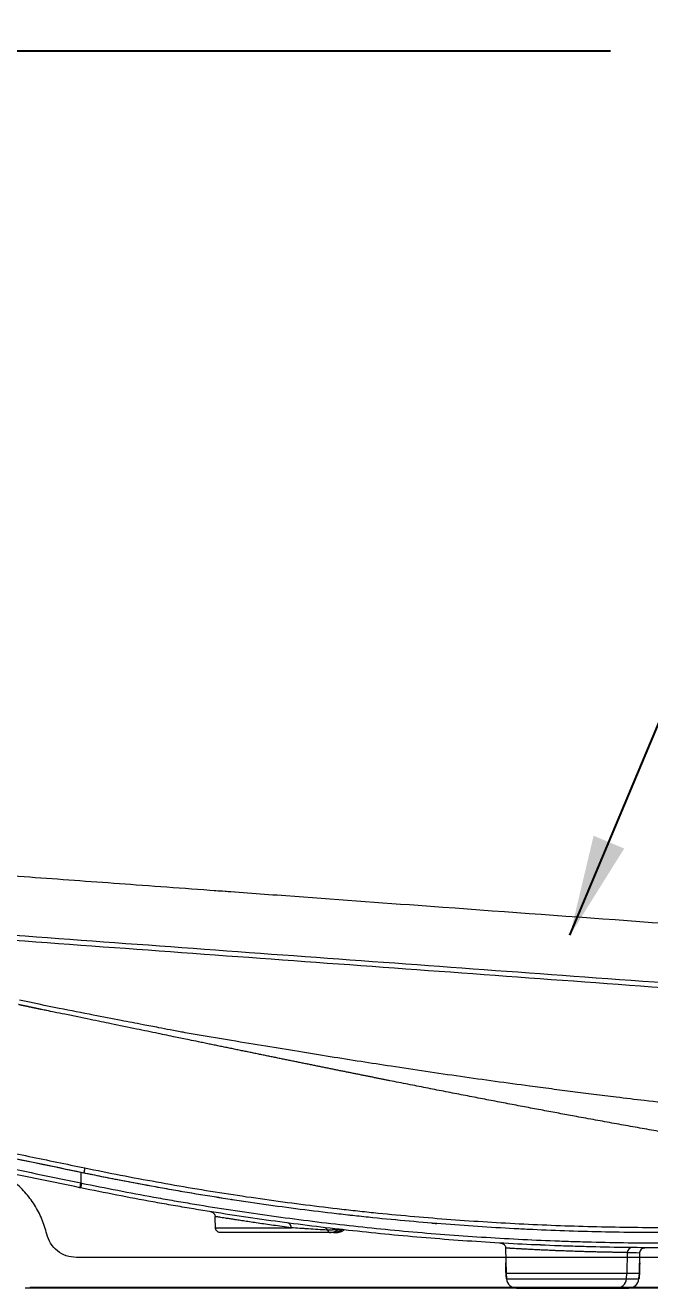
# Model space of a CAD drawing. Extents: x 3571 to 9666, y -561 to 1991.
# Drawn here: x 7298.5 to 7422.2, y 190.3 to 440.6 of the extents above; entities that cross this region are included whole.
import ezdxf

# ---------------------------------------------------------------- set-up
doc = ezdxf.new("R2010")
doc.units = 0
doc.header["$LTSCALE"] = 20
doc.header["$MEASUREMENT"] = 0
doc.linetypes.add('CENTER', pattern=[2, 1.25, -0.25, 0.25, -0.25])
doc.layers.get('0').update_dxf_attribs({"linetype": 'CONTINUOUS'})
doc.layers.get('DEFPOINTS').update_dxf_attribs({"linetype": 'CONTINUOUS'})
doc.layers.add('1', color=7, linetype='CONTINUOUS')
doc.styles.get("Standard").update_dxf_attribs({"font": 'NanumGothic.ttf'})
doc.dimstyles.get("Standard").update_dxf_attribs({"dimtxt": 2.7, "dimasz": 2.5, "dimexe": 1.5, "dimexo": 1.5, "dimgap": 1.5, "dimtad": 1, "dimdec": 0, "dimlfac": 10, "dimzin": 0, "dimdsep": 46, "dimtxsty": 'Standard', "dimcen": 0, "dimclrt": 2, "dimadec": 0, "dimazin": 0, "dimtfac": 1, "dimtdec": 0, "dimtmove": 0, "dimatfit": 3, "dimfxl": 0, "dimtolj": 1, "dimtzin": 0, "dimarcsym": 0})

# ---------------------------------------------------------------- blocks, each defined once
blk = doc.blocks.new('13')
at = {"layer": '1', "color": 0, "linetype": 'Continuous', "lineweight": 18}
for p, q in [((7333.2, 708.72), (7333.2, 708.71)), ((7365.19, 705.1), (7365.28, 700.16)), ((7372.12, 705.76), (7370.28, 705.76)), ((7391.72, 700.16), (7391.79, 704.19)), ((7391.79, 704.19), (7391.79, 704.19)), ((7365.28, 700.16), (7365.38, 698.98)), ((7365.28, 700.16), (7389.23, 700.16)), ((7365.28, 700.16), (7389.23, 700.16)), ((7389.23, 700.16), (7391.67, 700.16)), ((7389.23, 700.16), (7391.67, 700.16)), ((7391.62, 698.98), (7391.72, 700.16)), ((7391.72, 700.16), (7391.67, 700.16)), ((7391.72, 700.16), (7391.67, 700.16)), ((7367.37, 697.16), (7387.15, 697.16)), ((7387.15, 697.16), (7389.59, 697.16)), ((7389.62, 697.16), (7389.59, 697.16))]:
    blk.add_line(p, q, dxfattribs=at)
at = {"layer": '1', "color": 0, "linetype": 'Continuous', "lineweight": 13}
for p, q in [((7389.3, 704.21), (7389.23, 700.16)), ((7391.74, 704.19), (7391.67, 700.16)), ((7365.38, 698.98), (7389.13, 698.98)), ((7389.13, 698.98), (7389.23, 700.16)), ((7389.13, 698.98), (7391.57, 698.98)), ((7391.67, 700.16), (7391.57, 698.98)), ((7391.62, 698.98), (7391.57, 698.98))]:
    blk.add_line(p, q, dxfattribs=at)
at = {"layer": '1', "color": 0, "linetype": 'Continuous', "lineweight": 18}
for centre, start, end in [((7367.37, 699.16), 185, 270), ((7389.62, 699.16), 270, 355)]:
    blk.add_arc(centre, 2, start, end, dxfattribs=at)
at = {"layer": '1', "color": 0, "linetype": 'Continuous', "lineweight": 13}
for centre, major_axis, ratio, start_param, end_param in [((7281.84, 720.95), (-0.203, -0.979), 0.003094, 4.677381, 6.283185), ((7281.05, 718.05), (-0.203, -0.979), 0.003504, 4.748765, 6.283185), ((7281.24, 718.01), (-0.203, -0.979), 0.00339, 4.748742, 6.283185), ((7321.9, 709.09), (-0.131, -0.991), 0.850923, 1.717864, 3.141593), ((7329.23, 708.17), (-0.118, -0.993), 0.757419, 2.180553, 3.141593), ((7330.6, 709.16), (0, -1), 0.787664, 5.230444, 6.283185), ((7331.59, 709.16), (0, -1), 0.781826, 0, 0.647685), ((7332.27, 707.81), (-0.113, -0.994), 0.725849, 3.141593, 3.689533), ((7332.67, 707.77), (-0.112, -0.994), 0.725812, 3.141593, 3.672109), ((7332.77, 707.76), (-0.025, -1), 0.639613, 3.085667, 3.60946), ((7331.13, 709.16), (0, 1), 0.786304, 3.141593, 3.262877), ((7390.3, 704.2), (0.011, 1), 0.996196, 0, 1.564643), ((7395.78, 1275.25), (5.28, 571.05), 0.999934, 3.139503, 3.143777), ((7392.74, 704.17), (0.007, 1), 0.996195, 0, 1.560386), ((7387.15, 699.16), (0, 2), 0.996195, 3.141593, 4.625123), ((7389.59, 699.16), (0, 2), 0.996195, 3.141593, 4.625123)]:
    blk.add_ellipse(centre, major_axis=major_axis, ratio=ratio, start_param=start_param, end_param=end_param, dxfattribs=at)
at = {"layer": '1', "color": 0, "linetype": 'Continuous', "lineweight": 18}
blk.add_ellipse((7333.18, 707.72), major_axis=(0.027, 1), ratio=0.644085, start_param=6.228687, end_param=6.277462, dxfattribs=at)
for points, knots in [([(7416.49, 731.69), (7413.48, 731.99), (7407.81, 732.57), (7399.89, 733.47), (7393.11, 734.26), (7387.49, 734.94), (7382.75, 735.53), (7378.47, 736.07), (7374.25, 736.62), (7366.85, 737.59), (7356.27, 739.06), (7345.13, 740.71), (7336.52, 742.04), (7330.41, 743.01), (7324.13, 744.03), (7317.62, 745.1), (7311.04, 746.19), (7305.59, 747.09), (7301.53, 747.81), (7298.87, 748.3), (7296.21, 748.82), (7292.98, 749.43), (7288.65, 750.26), (7283.13, 751.33), (7276.4, 752.66), (7271.52, 753.66), (7268.89, 754.22)], [0, 0, 0, 0, 0.06106, 0.114911, 0.160787, 0.198659, 0.22879, 0.256928, 0.285465, 0.314402, 0.407037, 0.500144, 0.540601, 0.58188, 0.624186, 0.668293, 0.714272, 0.757942, 0.77914, 0.796916, 0.812144, 0.833367, 0.86276, 0.900327, 0.946072, 1, 1, 1, 1]), ([(7281.04, 720.1), (7275.86, 721.17), (7270.67, 722.25), (7260.31, 724.39), (7255.13, 725.47), (7241.89, 728.21), (7233.84, 729.88), (7225.78, 731.55)], [0, 0, 0, 0, 0.281259, 0.281259, 0.562519, 0.562519, 1, 1, 1, 1]), ([(7280.85, 717.07), (7275.63, 718.15), (7270.41, 719.24), (7259.98, 721.4), (7254.77, 722.48), (7244.34, 724.64), (7239.12, 725.73), (7228.69, 727.89), (7223.48, 728.97), (7218.27, 730.05)], [0, 0, 0, 0, 0.25, 0.25, 0.5, 0.5, 0.75, 0.75, 1, 1, 1, 1]), ([(7281.64, 719.97), (7274.27, 721.5), (7266.91, 723.03), (7257.7, 724.94), (7255.86, 725.32), (7252.18, 726.08), (7246.65, 727.23), (7241.13, 728.37), (7237.45, 729.14)], [0, 0, 0, 0, 0.5, 0.5, 0.625, 0.625, 0.75, 1, 1, 1, 1]), ([(7396.78, 708.16), (7396.74, 708.16), (7396.7, 708.16), (7396.63, 708.16), (7396.51, 708.16), (7396.25, 708.16), (7395.72, 708.16), (7394.66, 708.16), (7392.55, 708.17), (7390.74, 708.19), (7387.12, 708.24), (7384.71, 708.28), (7377.47, 708.46), (7372.64, 708.65), (7365.4, 709.02), (7362.99, 709.16), (7358.17, 709.46), (7355.76, 709.63), (7348.54, 710.19), (7343.72, 710.62), (7337.71, 711.23), (7336.51, 711.36), (7334.11, 711.62), (7330.5, 712.03), (7326.91, 712.47), (7319.72, 713.39), (7314.94, 714.07), (7305.39, 715.55), (7300.63, 716.35), (7293.5, 717.64), (7289.94, 718.31), (7286.38, 719.01), (7284.6, 719.37), (7283.71, 719.54), (7282.68, 719.76), (7282.16, 719.86), (7281.9, 719.92), (7281.79, 719.94), (7281.72, 719.96), (7281.68, 719.96), (7281.64, 719.97)], [0, 0, 0, 0, 0.000977, 0.000977, 0.001953, 0.003906, 0.007812, 0.015625, 0.03125, 0.0625, 0.0625, 0.125, 0.125, 0.25, 0.25, 0.3125, 0.3125, 0.375, 0.375, 0.5, 0.5, 0.53125, 0.53125, 0.5625, 0.625, 0.625, 0.75, 0.75, 0.875, 0.875, 0.9375, 0.96875, 0.96875, 0.984375, 0.992187, 0.996094, 0.998047, 0.999023, 0.999023, 1, 1, 1, 1]), ([(7370.98, 708.74), (7369.92, 708.79), (7368.86, 708.84), (7362.98, 709.14), (7353.35, 709.75), (7343.73, 710.62), (7334.11, 711.6), (7329.31, 712.16), (7319.73, 713.39), (7314.95, 714.07), (7307.79, 715.18), (7305.4, 715.56), (7301.83, 716.16), (7300.63, 716.37), (7298.25, 716.78), (7297.06, 716.99), (7291.26, 718.04), (7286.65, 718.94), (7282.06, 719.88)], [0, 0, 0, 0, 0.035401, 0.035401, 0.196959, 0.358516, 0.358516, 0.520073, 0.520073, 0.681631, 0.681631, 0.76241, 0.76241, 0.802799, 0.802799, 0.843188, 0.843188, 1, 1, 1, 1]), ([(7396.68, 705.16), (7391.84, 705.16), (7386.99, 705.22), (7380.93, 705.38), (7379.72, 705.41), (7377.29, 705.49), (7376.08, 705.53), (7372.44, 705.67), (7370.02, 705.78), (7362.76, 706.15), (7357.92, 706.46), (7348.24, 707.21), (7343.41, 707.64), (7333.75, 708.63), (7324.11, 709.75), (7314.5, 711.11), (7307.3, 712.22), (7304.91, 712.61), (7301.31, 713.21), (7300.12, 713.41), (7297.72, 713.83), (7291.75, 714.89), (7285.79, 716.05), (7281.03, 717.03)], [0, 0, 0, 0, 0.125, 0.125, 0.15625, 0.15625, 0.1875, 0.1875, 0.25, 0.25, 0.375, 0.375, 0.5, 0.5, 0.625, 0.75, 0.75, 0.8125, 0.8125, 0.84375, 0.84375, 0.875, 1, 1, 1, 1]), ([(7311.09, 714.67), (7311, 714.68), (7310.93, 714.69), (7310.82, 714.71), (7310.79, 714.71), (7310.79, 714.71)], [0, 0, 0, 0, 0.449567, 0.449567, 1, 1, 1, 1]), ([(7306.82, 712.3), (7306.88, 712.29), (7306.93, 712.28), (7307.04, 712.24), (7307.09, 712.22), (7307.19, 712.16), (7307.24, 712.13), (7307.33, 712.06), (7307.37, 712.02), (7307.45, 711.93), (7307.48, 711.89), (7307.54, 711.79), (7307.57, 711.74), (7307.61, 711.63), (7307.63, 711.58), (7307.65, 711.46), (7307.66, 711.41), (7307.66, 711.35)], [0, 0, 0, 0, 0.125, 0.125, 0.25, 0.25, 0.375, 0.375, 0.5, 0.5, 0.625, 0.625, 0.75, 0.75, 0.875, 0.875, 1, 1, 1, 1]), ([(7308.74, 708.16), (7308.67, 708.16), (7308.61, 708.16), (7308.48, 708.19), (7308.42, 708.21), (7308.3, 708.26), (7308.25, 708.29), (7308.14, 708.35), (7308.09, 708.39), (7308, 708.48), (7307.96, 708.53), (7307.88, 708.64), (7307.85, 708.69), (7307.8, 708.81), (7307.78, 708.87), (7307.75, 709), (7307.74, 709.06), (7307.74, 709.12)], [0, 0, 0, 0, 0.125, 0.125, 0.25, 0.25, 0.375, 0.375, 0.5, 0.5, 0.625, 0.625, 0.75, 0.75, 0.875, 0.875, 1, 1, 1, 1]), ([(7331.13, 708.18), (7331.26, 708.17), (7331.72, 708.18), (7332.33, 708.39), (7332.74, 708.71), (7332.86, 708.83)], [0, 0, 0, 0, 0.211992, 0.742796, 1, 1, 1, 1]), ([(7331.59, 708.18), (7331.73, 708.17), (7332.19, 708.18), (7332.78, 708.38), (7333.16, 708.68), (7333.27, 708.78)], [0, 0, 0, 0, 0.220597, 0.77583, 1, 1, 1, 1]), ([(7330.6, 708.16), (7329.7, 708.16), (7327.97, 708.16), (7326.33, 708.16), (7325.14, 708.16), (7324.75, 708.16), (7324.27, 708.16), (7324.08, 708.16), (7323.7, 708.16), (7323.05, 708.16), (7322.5, 708.16), (7321.79, 708.16), (7321.44, 708.16), (7319.72, 708.16), (7318.47, 708.16), (7316.74, 708.16), (7315.92, 708.16), (7315.16, 708.16), (7314.67, 708.16), (7314.43, 708.16), (7313.74, 708.16), (7313.3, 708.16), (7312.8, 708.16), (7312.7, 708.16), (7312.55, 708.16), (7312.5, 708.16), (7312.41, 708.16), (7312.36, 708.16), (7312.12, 708.16), (7311.94, 708.16), (7311.08, 708.16), (7310.51, 708.16), (7309.16, 708.16), (7308.74, 708.16), (7308.74, 708.16)], [0, 0, 0, 0, 0.0625, 0.125, 0.125, 0.15625, 0.15625, 0.164063, 0.171875, 0.1875, 0.21875, 0.21875, 0.25, 0.25, 0.375, 0.375, 0.4375, 0.46875, 0.46875, 0.5, 0.5, 0.5625, 0.5625, 0.578125, 0.578125, 0.585937, 0.585937, 0.59375, 0.59375, 0.625, 0.625, 0.75, 0.75, 1, 1, 1, 1]), ([(7364.27, 706.09), (7364.27, 706.09), (7364.29, 706.08), (7364.38, 706.08), (7364.56, 706.03), (7364.8, 705.9), (7365.02, 705.68), (7365.16, 705.4), (7365.19, 705.2), (7365.18, 705.1)], [0, 0, 0, 0, 0.00409, 0.038912, 0.165751, 0.390327, 0.579382, 0.805346, 1, 1, 1, 1]), ([(7391.8, 704.19), (7391.8, 704.3), (7391.83, 704.51), (7391.98, 704.77), (7392.15, 704.96), (7392.33, 705.07), (7392.49, 705.13), (7392.62, 705.16), (7392.71, 705.17), (7392.76, 705.17), (7392.77, 705.17), (7392.77, 705.17)], [0, 0, 0, 0, 0.219408, 0.41373, 0.57492, 0.711053, 0.822831, 0.908955, 0.967719, 0.999364, 1, 1, 1, 1])]:
    blk.add_open_spline(points, degree=3, knots=knots, dxfattribs=at)
at = {"layer": '1', "color": 0, "linetype": 'Continuous', "lineweight": 13}
for points, knots in [([(7416.46, 724.7), (7416.34, 724.72), (7416.1, 724.76), (7415.74, 724.81), (7415.36, 724.87), (7414.96, 724.93), (7414.55, 724.99), (7414.11, 725.06), (7413.67, 725.13), (7413.2, 725.21), (7412.72, 725.28), (7412.22, 725.36), (7411.7, 725.45), (7411.17, 725.54), (7410.62, 725.63), (7410.05, 725.72), (7409.47, 725.82), (7408.87, 725.92), (7408.25, 726.02), (7407.61, 726.13), (7406.96, 726.24), (7406.29, 726.35), (7405.61, 726.47), (7404.9, 726.59), (7404.18, 726.71), (7403.45, 726.84), (7402.69, 726.97), (7401.92, 727.1), (7401.14, 727.24), (7400.33, 727.38), (7399.51, 727.52), (7398.67, 727.67), (7396.88, 727.98), (7394.12, 728.47), (7390.42, 729.12), (7386.71, 729.79), (7382.98, 730.47), (7379.45, 731.11), (7376.11, 731.73), (7372.94, 732.32), (7369.72, 732.93), (7366.46, 733.55), (7363.14, 734.18), (7359.78, 734.83), (7356.37, 735.49), (7352.91, 736.16), (7349.4, 736.85), (7345.85, 737.55), (7343.24, 738.07), (7341.6, 738.39), (7340.95, 738.53), (7340.28, 738.66), (7339.6, 738.79), (7338.92, 738.93), (7338.23, 739.07), (7337.53, 739.21), (7336.82, 739.35), (7336.1, 739.5), (7335.37, 739.64), (7334.63, 739.79), (7333.89, 739.94), (7333.13, 740.09), (7332.37, 740.25), (7331.6, 740.4), (7330.82, 740.56), (7330.03, 740.72), (7329.23, 740.88), (7328.43, 741.05), (7327.61, 741.21), (7326.79, 741.38), (7325.95, 741.55), (7325.11, 741.72), (7324.26, 741.89), (7323.4, 742.06), (7322.54, 742.24), (7321.66, 742.42), (7320.78, 742.6), (7319.88, 742.78), (7318.98, 742.97), (7318.07, 743.15), (7317.15, 743.34), (7316.22, 743.53), (7315.28, 743.72), (7314.34, 743.92), (7313.38, 744.11), (7312.42, 744.31), (7311.45, 744.51), (7310.47, 744.71), (7309.48, 744.91), (7308.48, 745.12), (7307.47, 745.32), (7306.45, 745.53), (7305.42, 745.75), (7304.09, 746.02), (7302.23, 746.4), (7299.56, 746.95), (7296.1, 747.66), (7291.85, 748.54), (7288.08, 749.32), (7285.01, 749.95), (7282.82, 750.4), (7280.42, 750.9), (7278.06, 751.38), (7275.99, 751.81), (7274.46, 752.12), (7273.54, 752.31), (7273.06, 752.41), (7272.83, 752.46), (7272.62, 752.5), (7272.43, 752.55), (7272.24, 752.58), (7272.07, 752.62), (7271.91, 752.65), (7271.76, 752.68), (7271.63, 752.71), (7271.51, 752.74), (7271.4, 752.76), (7271.3, 752.78), (7271.21, 752.8), (7271.14, 752.82), (7271.08, 752.83), (7271.03, 752.84), (7270.96, 752.85), (7270.86, 752.88), (7270.73, 752.91), (7270.6, 752.94), (7270.47, 752.96), (7270.34, 752.99), (7270.2, 753.02), (7270.07, 753.05), (7269.94, 753.08), (7269.8, 753.11), (7269.67, 753.14), (7269.53, 753.17), (7269.39, 753.19), (7269.26, 753.22), (7269.12, 753.25), (7268.98, 753.28), (7268.84, 753.31), (7268.75, 753.33), (7268.7, 753.34)], [0, 0, 0, 0, 0.002334, 0.004783, 0.007346, 0.010024, 0.012816, 0.015723, 0.018745, 0.021881, 0.025132, 0.028497, 0.031977, 0.035572, 0.039282, 0.043106, 0.047044, 0.051098, 0.055266, 0.059548, 0.063946, 0.068458, 0.073084, 0.077826, 0.082682, 0.087652, 0.092737, 0.097937, 0.103252, 0.108681, 0.114225, 0.119884, 0.125657, 0.150603, 0.175622, 0.200714, 0.225879, 0.251118, 0.272213, 0.293639, 0.315397, 0.337486, 0.359908, 0.382661, 0.405746, 0.429163, 0.452911, 0.476992, 0.501405, 0.505802, 0.510258, 0.514773, 0.519348, 0.523982, 0.528676, 0.533428, 0.53824, 0.543112, 0.548042, 0.553032, 0.558081, 0.563189, 0.568357, 0.573584, 0.57887, 0.584216, 0.589621, 0.595085, 0.600608, 0.606191, 0.611833, 0.617534, 0.623294, 0.629114, 0.634993, 0.640931, 0.646929, 0.652985, 0.659101, 0.665276, 0.671511, 0.677804, 0.684157, 0.69057, 0.697041, 0.703571, 0.710161, 0.71681, 0.723518, 0.730286, 0.737112, 0.743998, 0.750943, 0.758221, 0.770892, 0.788958, 0.812416, 0.841265, 0.875504, 0.888936, 0.90379, 0.920064, 0.937758, 0.951761, 0.962136, 0.968885, 0.970475, 0.971981, 0.973403, 0.97474, 0.975993, 0.977161, 0.978245, 0.979245, 0.98016, 0.980991, 0.981737, 0.982399, 0.982977, 0.98347, 0.983879, 0.984204, 0.984444, 0.985328, 0.986216, 0.987107, 0.988003, 0.988902, 0.989805, 0.990712, 0.991623, 0.992538, 0.993457, 0.99438, 0.995307, 0.996238, 0.997172, 0.998111, 0.999054, 1, 1, 1, 1]), ([(7223.37, 729.97), (7226.94, 729.23), (7230.5, 728.49), (7239.29, 726.67), (7244.5, 725.59), (7254.94, 723.43), (7260.16, 722.34), (7267.99, 720.72), (7270.6, 720.18), (7275.82, 719.1), (7278.43, 718.56), (7281.04, 718.02)], [0, 0, 0, 0, 0.185571, 0.185571, 0.457047, 0.457047, 0.728524, 0.728524, 0.864262, 0.864262, 1, 1, 1, 1]), ([(7237.63, 730.15), (7241.31, 729.39), (7245, 728.62), (7250.52, 727.48), (7252.37, 727.1), (7256.05, 726.33), (7257.89, 725.95), (7263.42, 724.8), (7267.11, 724.04), (7274.48, 722.51), (7278.16, 721.75), (7281.85, 720.99)], [0, 0, 0, 0, 0.25, 0.25, 0.375, 0.375, 0.5, 0.5, 0.75, 0.75, 1, 1, 1, 1]), ([(7281.85, 720.99), (7284.21, 720.5), (7286.58, 720.02), (7291.32, 719.1), (7293.69, 718.66), (7300.81, 717.37), (7305.57, 716.57), (7315.1, 715.09), (7319.88, 714.42), (7327.06, 713.49), (7330.65, 713.06), (7334.25, 712.65), (7336.65, 712.39), (7337.85, 712.26), (7343.85, 711.65), (7348.66, 711.22), (7355.87, 710.66), (7358.28, 710.5), (7363.1, 710.19), (7365.51, 710.05), (7372.73, 709.68), (7382.37, 709.32), (7392.02, 709.19), (7396.84, 709.19)], [0, 0, 0, 0, 0.0625, 0.0625, 0.125, 0.125, 0.25, 0.25, 0.375, 0.375, 0.4375, 0.46875, 0.46875, 0.5, 0.5, 0.625, 0.625, 0.6875, 0.6875, 0.75, 0.75, 0.875, 1, 1, 1, 1]), ([(7281.04, 718.02), (7281.04, 718.02), (7281.04, 718.02), (7281.1, 718), (7281.16, 717.99), (7281.22, 717.98)], [0, 0, 0, 0, 0.000314, 0.000314, 1, 1, 1, 1]), ([(7281.22, 717.98), (7285.98, 716.99), (7290.74, 716.07), (7296.7, 714.99), (7297.9, 714.78), (7300.29, 714.36), (7301.48, 714.16), (7305.07, 713.56), (7307.46, 713.17), (7314.65, 712.06), (7324.25, 710.7), (7333.88, 709.59), (7343.53, 708.6), (7348.36, 708.17), (7358.02, 707.43), (7362.86, 707.12), (7370.11, 706.75), (7372.53, 706.64), (7376.16, 706.5), (7377.37, 706.45), (7379.8, 706.38), (7385.85, 706.2), (7391.9, 706.12), (7396.74, 706.12)], [0, 0, 0, 0, 0.125, 0.125, 0.15625, 0.15625, 0.1875, 0.1875, 0.25, 0.25, 0.375, 0.5, 0.5, 0.625, 0.625, 0.75, 0.75, 0.8125, 0.8125, 0.84375, 0.84375, 0.875, 1, 1, 1, 1]), ([(7322.76, 709.12), (7322.13, 709.21), (7321.52, 709.29), (7320.35, 709.45), (7319.78, 709.53), (7318.13, 709.76), (7316.08, 710.05), (7314.34, 710.31), (7313.15, 710.49), (7312.77, 710.55), (7312.23, 710.63), (7312.06, 710.66), (7311.8, 710.7), (7311.72, 710.71), (7311.55, 710.74), (7311.47, 710.75), (7311.07, 710.81), (7310.78, 710.86), (7310.22, 710.94), (7309.97, 710.98), (7309.26, 711.09), (7308.88, 711.15), (7308.26, 711.25), (7308.04, 711.29), (7307.73, 711.34), (7307.66, 711.35), (7307.66, 711.35)], [0, 0, 0, 0, 0.0625, 0.0625, 0.125, 0.125, 0.25, 0.375, 0.375, 0.4375, 0.4375, 0.46875, 0.46875, 0.484375, 0.484375, 0.5, 0.5, 0.5625, 0.5625, 0.625, 0.625, 0.75, 0.75, 0.875, 0.875, 1, 1, 1, 1]), ([(7307.74, 709.12), (7307.74, 709.12), (7308.03, 709.12), (7308.94, 709.12), (7309.33, 709.12), (7310.03, 709.12), (7310.28, 709.12), (7310.83, 709.12), (7311.13, 709.12), (7311.52, 709.12), (7311.6, 709.12), (7311.77, 709.12), (7312.02, 709.12), (7312.28, 709.12), (7312.81, 709.12), (7313.19, 709.12), (7314.38, 709.12), (7316.11, 709.12), (7318.15, 709.12), (7319.79, 709.12), (7320.36, 709.12), (7321.53, 709.12), (7322.13, 709.12), (7322.76, 709.12)], [0, 0, 0, 0, 0.25, 0.25, 0.375, 0.375, 0.4375, 0.4375, 0.5, 0.5, 0.515625, 0.515625, 0.53125, 0.5625, 0.5625, 0.625, 0.625, 0.75, 0.875, 0.875, 0.9375, 0.9375, 1, 1, 1, 1]), ([(7329.91, 708.66), (7329.26, 708.7), (7328.62, 708.74), (7327.37, 708.82), (7326.76, 708.86), (7325.86, 708.92), (7325.57, 708.94), (7324.99, 708.98), (7324.7, 708.99), (7323.85, 709.05), (7323.3, 709.09), (7322.76, 709.12)], [0, 0, 0, 0, 0.25, 0.25, 0.5, 0.5, 0.625, 0.625, 0.75, 0.75, 1, 1, 1, 1]), ([(7331.99, 708.7), (7331.98, 708.71), (7331.96, 708.71), (7331.93, 708.72), (7331.91, 708.72), (7331.89, 708.72), (7331.87, 708.72), (7331.84, 708.72), (7331.81, 708.72), (7331.8, 708.72), (7331.76, 708.73), (7331.73, 708.73), (7331.69, 708.73), (7331.67, 708.73), (7331.65, 708.73), (7331.63, 708.73), (7331.59, 708.73), (7331.56, 708.73), (7331.51, 708.72), (7331.48, 708.72), (7331.44, 708.72), (7331.43, 708.72), (7331.4, 708.72), (7331.39, 708.72), (7331.33, 708.71), (7331.28, 708.71), (7331.18, 708.7), (7331.13, 708.7), (7331.04, 708.69), (7331, 708.69), (7330.93, 708.69), (7330.91, 708.68), (7330.87, 708.68), (7330.85, 708.68), (7330.74, 708.67), (7330.66, 708.67), (7330.5, 708.66), (7330.42, 708.66), (7330.27, 708.65), (7330.2, 708.65), (7330.05, 708.66), (7329.98, 708.66), (7329.91, 708.66)], [0, 0, 0, 0, 0.03125, 0.03125, 0.046875, 0.046875, 0.0625, 0.078125, 0.078125, 0.09375, 0.09375, 0.125, 0.125, 0.140625, 0.140625, 0.15625, 0.15625, 0.1875, 0.1875, 0.21875, 0.21875, 0.234375, 0.234375, 0.25, 0.25, 0.3125, 0.3125, 0.375, 0.375, 0.4375, 0.4375, 0.46875, 0.46875, 0.5, 0.5, 0.625, 0.625, 0.75, 0.75, 0.875, 0.875, 1, 1, 1, 1]), ([(7331.99, 708.7), (7331.89, 708.62), (7331.78, 708.54), (7331.61, 708.43), (7331.55, 708.4), (7331.46, 708.36), (7331.43, 708.35), (7331.37, 708.32), (7331.35, 708.31), (7331.2, 708.25), (7331.08, 708.22), (7330.93, 708.19), (7330.9, 708.18), (7330.84, 708.17), (7330.81, 708.17), (7330.72, 708.16), (7330.66, 708.16), (7330.6, 708.16)], [0, 0, 0, 0, 0.25, 0.25, 0.375, 0.375, 0.4375, 0.4375, 0.5, 0.5, 0.75, 0.75, 0.8125, 0.8125, 0.875, 0.875, 1, 1, 1, 1]), ([(7331.13, 708.16), (7331.24, 708.16), (7331.36, 708.17), (7331.59, 708.21), (7331.71, 708.24), (7331.88, 708.31), (7331.94, 708.33), (7332.05, 708.38), (7332.11, 708.41), (7332.28, 708.51), (7332.39, 708.58), (7332.5, 708.66)], [0, 0, 0, 0, 0.25, 0.25, 0.5, 0.5, 0.625, 0.625, 0.75, 0.75, 1, 1, 1, 1]), ([(7332.88, 708.8), (7332.86, 708.78), (7332.83, 708.76), (7332.79, 708.73), (7332.76, 708.72), (7332.71, 708.7), (7332.69, 708.69), (7332.61, 708.67), (7332.56, 708.66), (7332.5, 708.66)], [0, 0, 0, 0, 0.208314, 0.208314, 0.406235, 0.406235, 0.604157, 0.604157, 1, 1, 1, 1]), ([(7389.3, 704.21), (7389.27, 704.21), (7389.21, 704.21), (7389.13, 704.21), (7389.12, 704.22), (7389.1, 704.22), (7389.07, 704.22), (7389, 704.22), (7388.92, 704.22), (7388.75, 704.22), (7388.62, 704.22), (7388.33, 704.23), (7388.17, 704.23), (7387.89, 704.23), (7387.8, 704.23), (7387.59, 704.24), (7387.49, 704.24), (7387.16, 704.24), (7386.93, 704.25), (7386.44, 704.26), (7386.18, 704.26), (7385.77, 704.27), (7385.62, 704.27), (7385.41, 704.28), (7385.3, 704.28), (7385.18, 704.28), (7385.11, 704.28), (7385.07, 704.28), (7384.73, 704.29), (7384.41, 704.3), (7383.76, 704.31), (7383.42, 704.32), (7382.74, 704.34), (7382.38, 704.35), (7381.92, 704.36), (7381.83, 704.36), (7381.65, 704.37), (7381.56, 704.37), (7381.28, 704.38), (7381.09, 704.38), (7380.52, 704.4), (7379.76, 704.42), (7378.98, 704.45), (7378.4, 704.47), (7378.2, 704.48), (7377.9, 704.49), (7377.8, 704.49), (7377.65, 704.5), (7377.6, 704.5), (7377.5, 704.5), (7377.06, 704.52), (7376.61, 704.53), (7376.02, 704.56), (7375.82, 704.57), (7375.53, 704.58), (7375.43, 704.58), (7375.23, 704.59), (7375.13, 704.59), (7374.65, 704.61), (7374.26, 704.63), (7373.5, 704.66), (7373.13, 704.68), (7372.4, 704.71), (7372.05, 704.73), (7371.61, 704.75), (7371.48, 704.76), (7371.35, 704.76), (7371.26, 704.77), (7371.22, 704.77), (7371, 704.78), (7370.83, 704.79), (7370.34, 704.82), (7369.7, 704.85), (7369.11, 704.88), (7368.69, 704.9), (7368.55, 704.91), (7368.35, 704.92), (7368.28, 704.93), (7368.15, 704.93), (7368.08, 704.94), (7367.76, 704.95), (7367.53, 704.97), (7367.08, 704.99), (7366.88, 705.01), (7366.5, 705.03), (7366.32, 705.04), (7366.13, 705.05), (7366.09, 705.05), (7366.03, 705.06), (7366.02, 705.06), (7365.98, 705.06), (7365.89, 705.06), (7365.81, 705.07), (7365.63, 705.08), (7365.43, 705.09), (7365.31, 705.1), (7365.24, 705.1), (7365.23, 705.1), (7365.21, 705.11), (7365.2, 705.11), (7365.2, 705.11), (7365.19, 705.11), (7365.19, 705.11), (7365.19, 705.11), (7365.19, 705.11)], [0, 0, 0, 0, 0.032128, 0.032128, 0.036144, 0.036144, 0.04016, 0.048191, 0.064255, 0.064255, 0.096383, 0.096383, 0.12851, 0.12851, 0.144574, 0.144574, 0.160638, 0.160638, 0.192766, 0.192766, 0.224893, 0.224893, 0.240957, 0.240957, 0.248989, 0.253005, 0.253005, 0.257021, 0.257021, 0.289149, 0.289149, 0.321276, 0.321276, 0.353404, 0.353404, 0.361436, 0.361436, 0.369468, 0.369468, 0.385531, 0.385531, 0.417659, 0.449787, 0.449787, 0.465851, 0.465851, 0.473882, 0.473882, 0.477898, 0.477898, 0.481914, 0.514042, 0.514042, 0.530106, 0.530106, 0.538138, 0.538138, 0.54617, 0.54617, 0.578297, 0.578297, 0.610425, 0.610425, 0.642552, 0.642552, 0.650584, 0.6546, 0.6546, 0.658616, 0.658616, 0.67468, 0.67468, 0.706808, 0.738935, 0.738935, 0.754999, 0.754999, 0.763031, 0.763031, 0.771063, 0.771063, 0.803191, 0.803191, 0.835318, 0.835318, 0.867446, 0.867446, 0.875478, 0.875478, 0.879494, 0.879494, 0.88351, 0.899573, 0.899573, 0.931701, 0.963829, 0.963829, 0.979892, 0.979892, 0.987924, 0.987924, 0.995956, 0.995956, 1, 1, 1, 1])]:
    blk.add_open_spline(points, degree=3, knots=knots, dxfattribs=at)
for points in [[(7281.04, 720.1), (7281.04, 719.4), (7281.04, 718.71), (7281.04, 718.02)], [(7332.4, 708.67), (7332.27, 708.68), (7332.13, 708.69), (7331.99, 708.7)], [(7332.5, 708.66), (7332.47, 708.66), (7332.43, 708.66), (7332.4, 708.67)], [(7333.24, 708.71), (7333.23, 708.71), (7333.21, 708.71), (7333.2, 708.72)], [(7350.62, 710.03), (7350.91, 710.02), (7351.2, 710.01), (7351.49, 709.99)], [(7391.79, 704.19), (7391.79, 704.19), (7391.77, 704.19), (7391.74, 704.19)]]:
    blk.add_open_spline(points, degree=3, dxfattribs=at)
at = {"layer": '1', "color": 0, "linetype": 'Continuous', "lineweight": 18}
for points, degree in [([(7281.64, 719.97), (7281.44, 720.01), (7281.24, 720.05), (7281.04, 720.1)], 3), ([(7281.03, 717.03), (7280.97, 717.05), (7280.91, 717.06), (7280.85, 717.07)], 3), ([(7307.74, 709.12), (7307.66, 711.35)], 1), ([(7334.96, 711.53), (7334.67, 711.56), (7334.38, 711.59), (7334.1, 711.63)], 3), ([(7332.78, 708.76), (7332.8, 708.76), (7332.81, 708.76), (7332.83, 708.76)], 3), ([(7331.13, 708.16), (7330.95, 708.16), (7330.77, 708.16), (7330.6, 708.16)], 3), ([(7364.29, 706.09), (7364.22, 706.09), (7364.25, 706.09)], 2)]:
    blk.add_open_spline(points, degree=degree, dxfattribs=at)
blk = doc.blocks.new('*D17')
at = {"color": 3, "lineweight": -2}
for p, q in [((7049.92, 188.91), (7049.92, -301.49)), ((7334.39, -240.81), (7334.39, -301.49)), ((7069.92, -296.49), (7314.39, -296.49))]:
    blk.add_line(p, q, dxfattribs=at)
at = {"color": 3}
for points in [[(7069.92, -293.15), (7069.92, -299.82), (7049.92, -296.49)], [(7314.39, -293.15), (7314.39, -299.82), (7334.39, -296.49)]]:
    blk.add_solid(points, dxfattribs=at)
at = {"layer": 'DEFPOINTS', "color": 0}
for p in [(7049.92, 190.41), (7334.39, -239.31, 0), (7334.39, -296.49)]:
    blk.add_point(p, dxfattribs=at)
at = {"color": 2, "insert": (7192.16, -270.15), "char_height": 30, "attachment_point": 5}
blk.add_mtext('\\A1;285', dxfattribs=at)
blk = doc.blocks.new('*D20')
at = {"color": 3, "lineweight": -2}
for p, q in [((7710.92, 227.57), (7710.92, -442.84)), ((7030.5, -191.09), (7030.5, -442.84)), ((7050.5, -437.84), (7690.92, -437.84))]:
    blk.add_line(p, q, dxfattribs=at)
at = {"color": 3}
for points in [[(7050.5, -434.5), (7050.5, -441.17), (7030.5, -437.84)], [(7690.92, -434.5), (7690.92, -441.17), (7710.92, -437.84)]]:
    blk.add_solid(points, dxfattribs=at)
at = {"layer": 'DEFPOINTS', "color": 0}
for p in [(7710.92, 229.07), (7030.5, -189.59), (7710.92, -437.84)]:
    blk.add_point(p, dxfattribs=at)
at = {"color": 2, "insert": (7370.71, -411.51), "char_height": 30, "attachment_point": 5}
blk.add_mtext('\\A1;680', dxfattribs=at)
blk = doc.blocks.new('A$C46AA2DB5')
at = {"color": 7, "linetype": 'Continuous', "lineweight": 15}
for p, q in [((365.69, 0), (345.92, 0)), ((368.13, 0), (365.69, 0)), ((368.17, 0), (368.13, 0))]:
    blk.add_line(p, q, dxfattribs=at)
for centre, start, end in [((345.92, 2), 185, 270), ((368.17, 2), 270, 355)]:
    blk.add_arc(centre, 2, start, end, dxfattribs=at)
for points, knots in [([(205.75, 84.65), (206.54, 84.6), (216.29, 83.89), (229.02, 82.96), (243.91, 81.87), (252.79, 81.23), (261.68, 80.58), (270.85, 79.91), (280.3, 79.22), (286.77, 78.75), (290, 78.51)], [0, 0, 0, 0, 0.028195, 0.347281, 0.452989, 0.558364, 0.663389, 0.769621, 0.885105, 1, 1, 1, 1]), ([(285.16, 78.87), (289.59, 78.54), (303.36, 77.54), (330.12, 75.58), (365.44, 73.01), (404.4, 70.16), (442.29, 67.33), (468.97, 65.38), (482.64, 64.38), (483.4, 64.33)], [0, 0, 0, 0, 0.066615, 0.206774, 0.402195, 0.597617, 0.793037, 0.98846, 1, 1, 1, 1]), ([(148.81, 76.08), (160.6, 75.21), (184.19, 73.48), (219.65, 70.89), (255.15, 68.3), (290.67, 65.71), (326.17, 63.12), (361.62, 60.54), (397, 57.95), (431.32, 55.38), (466.6, 52.8), (494.02, 50.8), (513.68, 49.37), (525.59, 48.49), (537.46, 47.62), (549.25, 46.75), (560.87, 45.88), (572.02, 45.05), (582.64, 44.27), (592.71, 43.52), (602.37, 42.8), (611.06, 42.16), (618.75, 41.59), (625.42, 41.1), (631.53, 40.65), (637, 40.24), (641.78, 39.89), (645.87, 39.59), (649.26, 39.34), (652.52, 39.11), (655.44, 38.9), (658.08, 38.71), (659.81, 38.58), (660.81, 38.51), (660.93, 38.5), (660.98, 38.5)], [0, 0, 0, 0, 0.056053, 0.11213, 0.168229, 0.22434, 0.280444, 0.336516, 0.392465, 0.448413, 0.504362, 0.560311, 0.5792, 0.59815, 0.617091, 0.635974, 0.65479, 0.673589, 0.69134, 0.709143, 0.726945, 0.744697, 0.759462, 0.774279, 0.789092, 0.803853, 0.818628, 0.833458, 0.848287, 0.863062, 0.890402, 0.917786, 0.945205, 0.972628, 1, 1, 1, 1]), ([(660.36, 39.63), (660.31, 39.63), (660.19, 39.64), (659.19, 39.72), (657.47, 39.84), (654.83, 40.03), (651.92, 40.24), (648.66, 40.47), (645.29, 40.72), (641.22, 41.01), (636.47, 41.35), (631.02, 41.74), (624.95, 42.18), (618.32, 42.66), (610.68, 43.21), (602.04, 43.84), (592.42, 44.54), (582.4, 45.27), (571.9, 46.03), (560.93, 46.83), (549.57, 47.66), (538.05, 48.5), (526.44, 49.35), (514.8, 50.2), (495.63, 51.6), (468.92, 53.55), (433.74, 56.11), (398.66, 58.74), (362.19, 61.4), (326.22, 64.03), (290.73, 66.62), (255.23, 69.22), (219.75, 71.81), (184.3, 74.39), (160.72, 76.1), (148.94, 76.96)], [0, 0, 0, 0, 0.027372, 0.054795, 0.082215, 0.109598, 0.136936, 0.151643, 0.166403, 0.181164, 0.195871, 0.210561, 0.225305, 0.240052, 0.254747, 0.272442, 0.290188, 0.307935, 0.32563, 0.34405, 0.362487, 0.380988, 0.399545, 0.418111, 0.436617, 0.49118, 0.545744, 0.604368, 0.662992, 0.719145, 0.775332, 0.831526, 0.887707, 0.943865, 1, 1, 1, 1]), ([(252.87, 10.71), (252.58, 11.72), (252, 13.74), (250.5, 16.54), (248.59, 19.07), (246.25, 21.32), (243.53, 23.2), (240.37, 24.77), (238.04, 25.37), (236.8, 25.7)], [0, 0, 0, 0, 0.135668, 0.271383, 0.408096, 0.544854, 0.689605, 0.834391, 1, 1, 1, 1]), ([(258.72, 6.08), (258.04, 6.14), (256.69, 6.28), (254.91, 7.31), (253.51, 8.81), (253.08, 10.08), (252.87, 10.71)], [0, 0, 0, 0, 0.251392, 0.502785, 0.754244, 1, 1, 1, 1]), ([(654.15, 5.83), (654.04, 5.83), (653.83, 5.83), (652.13, 5.83), (649.3, 5.83), (646.16, 5.83), (642.69, 5.83), (639.21, 5.84), (634.97, 5.85), (629.95, 5.86), (624.18, 5.88), (617.72, 5.89), (610.63, 5.91), (602.26, 5.93), (592.57, 5.95), (581.56, 5.97), (570.05, 5.99), (558.32, 6.01), (546.41, 6.02), (534.46, 6.04), (522.4, 6.06), (506.17, 6.06), (485.81, 6.06), (452.96, 6.07), (412.71, 6.07), (378.39, 6.07), (355.79, 6.07), (340.1, 6.07), (315.95, 6.07), (287.21, 6.08), (268.13, 6.08), (258.72, 6.08)], [0, 0, 0, 0, 0.040743, 0.081547, 0.122341, 0.163071, 0.182332, 0.201668, 0.221003, 0.240264, 0.259517, 0.278843, 0.298172, 0.31743, 0.341976, 0.366609, 0.391247, 0.4158, 0.439338, 0.46292, 0.486551, 0.510156, 0.557883, 0.605612, 0.701889, 0.798166, 0.805176, 0.833213, 0.889296, 0.945378, 1, 1, 1, 1]), ([(248.6, 0.04), (248.69, 0.04), (248.78, 0.04), (248.96, 0.04), (249.04, 0.04), (249.27, 0.04), (249.4, 0.04), (249.49, 0.04)], [0, 0, 0, 0, 0.25, 0.25, 0.5, 0.5, 1, 1, 1, 1])]:
    blk.add_open_spline(points, degree=3, knots=knots, dxfattribs=at)
for points in [[(343.82, 3), (343.79, 5.04)], [(370.3, 5.04), (370.26, 3)], [(343.92, 1.83), (343.82, 3)], [(370.26, 3), (370.16, 1.83)]]:
    blk.add_open_spline(points, degree=1, dxfattribs=at)

msp = doc.modelspace()

# ---------------------------------------------------------------- linework, layer by layer
msp.add_line((7697.04, 190.41), (7299.41, 190.41))
at = {"layer": '1', "color": 1, "linetype": 'CENTER', "lineweight": 0, "ltscale": 2}
msp.add_arc((7212.34, 267.11), 500.03, 356.3066, 99.7919, dxfattribs=at)

# ---------------------------------------------------------------- block references
for name, p in [('13', (28.46, -506.79)), ('A$C46AA2DB5', (7049.92, 190.37))]:
    msp.add_blockref(name, p)

# ---------------------------------------------------------------- dimensions: what is measured, and where the dimension line sits
dim = msp.add_linear_dim(base=(7710.92, -437.84), p1=(7030.5, -189.59), p2=(7710.92, 229.07), dimstyle='Standard', override={"dimtxt": 30, "dimasz": 20, "dimexe": 5, "dimgap": 10, "dimlfac": 1, "dimzin": 12, "dimclrd": 3, "dimclre": 3, "dimazin": 2, "dimarcsym": 1})
dim.commit()
dim.dimension.update_dxf_attribs({"geometry": '*D20', "text_midpoint": (7370.71, -411.51)})
dim = msp.add_linear_dim(base=(7334.39, -296.49), p1=(7049.92, 190.41), p2=(7334.39, -239.31, 0), text='285', dimstyle='Standard', override={"dimtxt": 30, "dimasz": 20, "dimexe": 5, "dimgap": 10, "dimlfac": 1, "dimzin": 12, "dimclrd": 3, "dimclre": 3, "dimazin": 2, "dimarcsym": 1})
dim.commit()
dim.dimension.update_dxf_attribs({"geometry": '*D17', "text_midpoint": (7192.16, -270.15)})

# ---------------------------------------------------------------- leaders
for points in [[(7186.86, 247.84), (7266.17, 435.49), (7414.47, 435.49)], [(7406.41, 260.28), (7447.99, 359.75), (7696.31, 359.75)]]:
    msp.add_leader(points, dimstyle='Standard', override={"dimtxt": 20, "dimasz": 20, "dimexe": 5, "dimgap": 10, "dimtad": 0, "dimlfac": 1, "dimzin": 12, "dimclrd": 3, "dimclre": 3, "dimazin": 2, "dimarcsym": 1})

doc.saveas('drawing.dxf')
